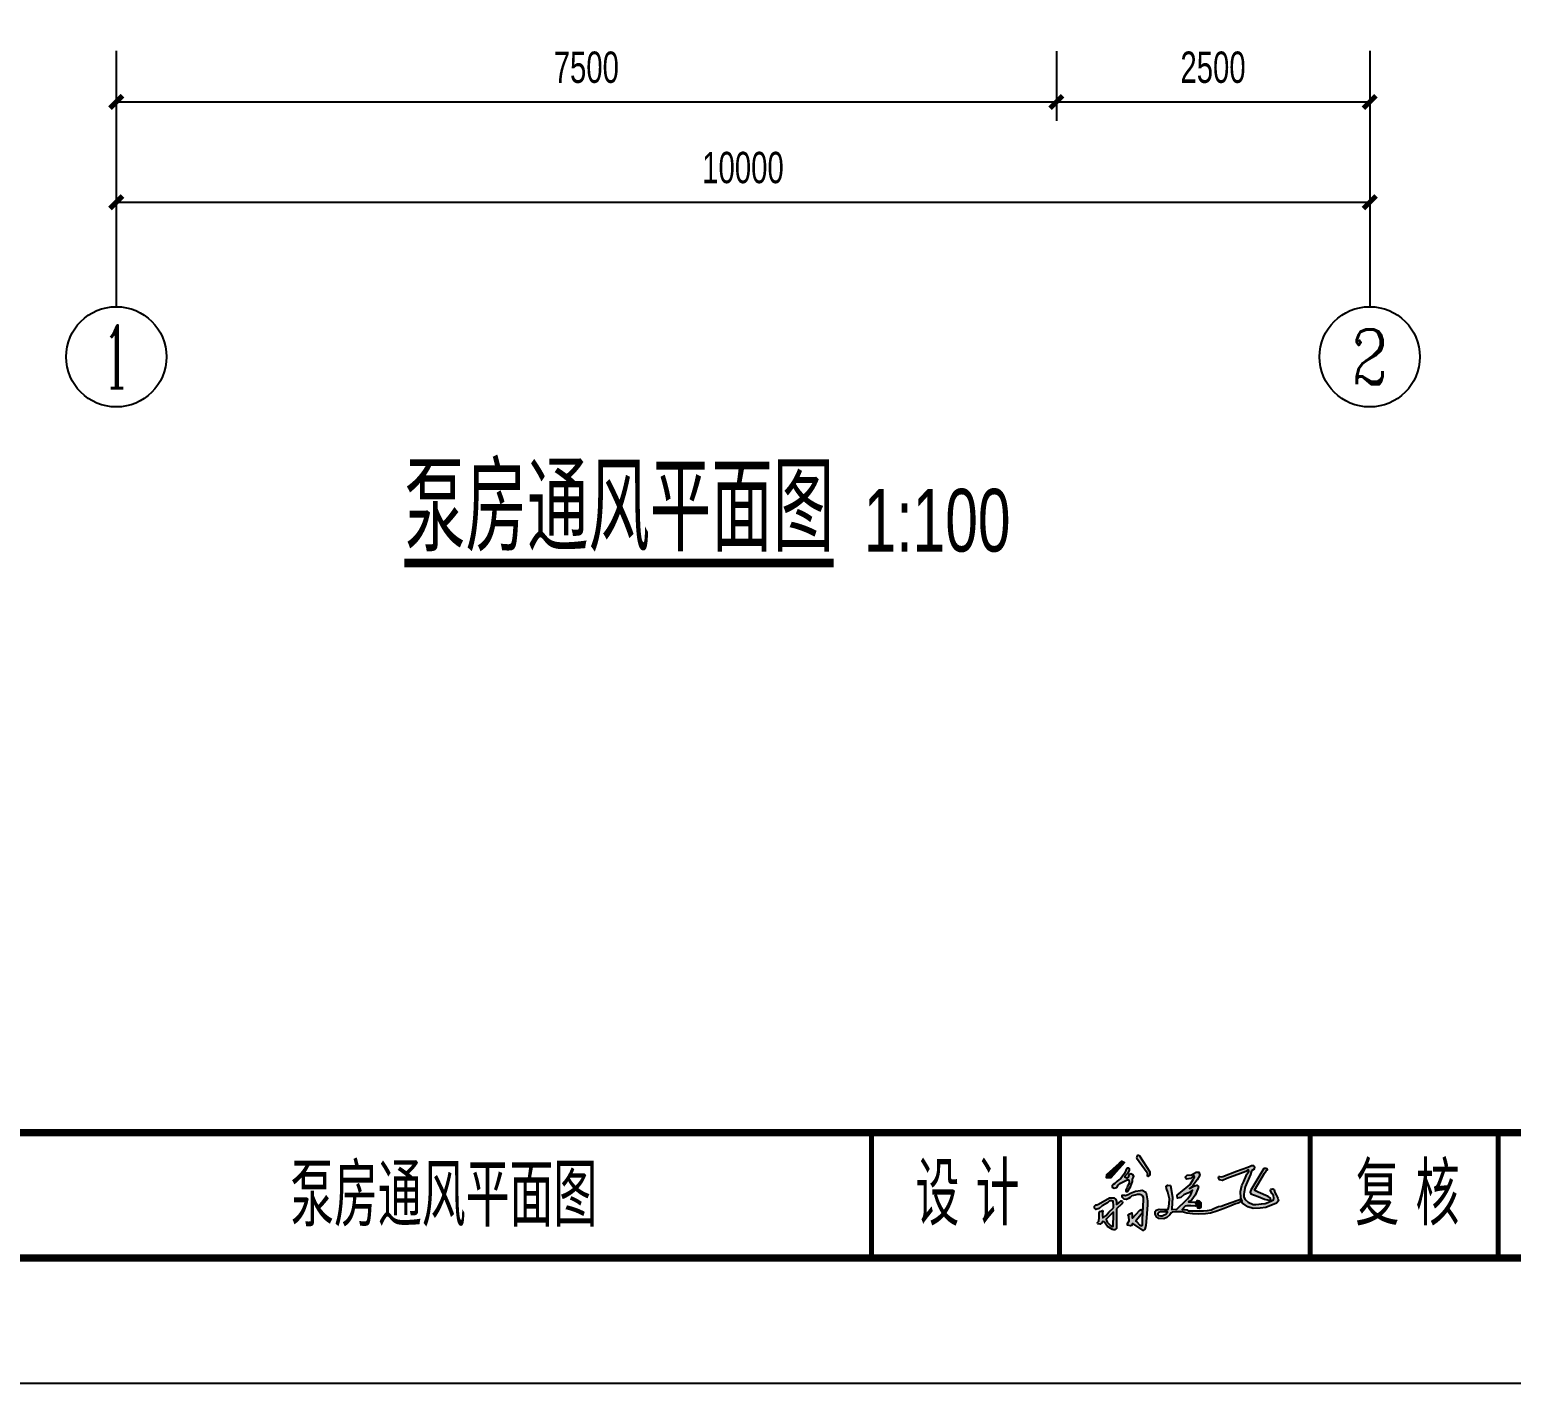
# Model space of a CAD drawing. Extents: x 141823 to 183823, y -39186 to 56515.
# Drawn here: x 158607 to 170428, y -39186 to -28389 of the extents above; entities that cross this region are included whole.
import ezdxf
from ezdxf.enums import TextEntityAlignment as Align

# ---------------------------------------------------------------- set-up
doc = ezdxf.new("R2010")
doc.units = 0
doc.header["$LTSCALE"] = 1000
doc.header["$MEASUREMENT"] = 0
for name, color, linetype in [('AXIS', 3, 'Continuous'), ('AXIS_TEXT', 7, 'Continuous'), ('HIDE_B', 7, 'Continuous'), ('图框', 7, 'Continuous'), ('描手写字', 7, 'Continuous')]:
    doc.layers.add(name, color=color, linetype=linetype)
doc.layers.add('DIM_SYMB', color=3, linetype='Continuous', lineweight=15)
doc.layers.add('PUB_TEXT', color=7, linetype='Continuous', lineweight=15)
doc.styles.add('_TCH_AXIS', font='COMPLEX', dxfattribs={"bigfont": 'GBCBIG'})
doc.styles.add('COMPLEX', font='COMPLEX')
doc.styles.add('DIM_FONT', font='hztxt_e.shx', dxfattribs={"width": 0.7, "bigfont": 'hztxt.shx'})
doc.styles.get("Standard").update_dxf_attribs({"font": 'hztxt_e.shx', "width": 0.7, "bigfont": 'hztxt.shx'})
doc.dimstyles.new('DIMN50', dxfattribs={"dimtxt": 250, "dimasz": 100, "dimexe": 150, "dimexo": 150, "dimgap": 150, "dimtad": 1, "dimdec": 0, "dimzin": 0, "dimdsep": 46, "dimtxsty": 'DIM_FONT', "dimblk": 'ARCHTICK', "dimcen": 0.09, "dimclrt": 7, "dimazin": 2, "dimtfac": 1, "dimtdec": 0, "dimtix": 1, "dimtmove": 2, "dimatfit": 3, "dimldrblk": 'ARCHTICK', "dimfxl": 0, "dimtolj": 1, "dimtzin": 0, "dimarcsym": 0})

# ---------------------------------------------------------------- blocks, each defined once
blk = doc.blocks.new('A$C0E255764')
for points in [[(116.7, 128.3), (117.7, 125.2), (116.8, 122.6), (116.8, 121.1), (119.5, 120.1), (121.6, 121), (124, 123.3), (124, 129.2), (100.8, 164.7), (98.1, 165.9), (96, 165.9), (95.2, 165.2), (94.3, 163.7), (93.7, 161.4)], [(27.6, 123.9), (26.6, 117.1), (31.5, 117.1), (36.7, 117.1), (66.6, 151), (61.1, 153.4), (55.9, 149.5)], [(54.6, 112.2), (50.1, 108.5), (45.2, 104.2), (42, 101.8), (39.7, 99.6), (39.7, 96.3), (43.9, 93.7), (50.1, 95), (52.8, 100.3), (58.2, 104.7), (65.3, 109), (72.4, 112.5), (76.1, 112.5), (77.3, 109.5), (77.3, 103.9), (73.6, 98.5), (72.5, 95.6), (71, 92.7), (70.1, 90.9), (70.1, 89), (70.1, 87.6), (71.1, 86.7), (73.7, 86.7), (80.1, 96.5), (84.4, 108.8), (84.4, 113.8), (86.2, 117.1), (87.8, 120.1), (85.5, 123.6), (81, 126), (76.2, 123.1), (74.6, 118.4), (72.3, 115.9), (67.9, 117.9), (70.1, 122.6), (75.1, 128), (77.7, 133), (77.7, 136.5), (76.3, 138.5), (73.5, 138.5), (72.2, 137.9), (67, 126.3), (62.7, 120.7), (58.5, 115.4)], [(334.5, 97), (345.9, 124.1), (348.5, 132), (353.8, 136.3), (354.7, 141.4), (352.9, 144.2), (351.4, 144.2), (348.1, 144.3), (345, 142.9), (340, 140.7), (315.2, 131.3), (285, 119.9), (280.8, 118.8), (277.5, 119.9), (275.7, 120), (275.2, 116.8), (277.1, 112.2), (283.9, 111.2), (293.6, 115.6), (323.6, 126.5), (336, 131.1), (341.8, 134.3), (342.3, 131.1), (338.2, 124.6), (331.6, 108.5), (327.2, 100), (324.1, 86.7), (324.8, 72.6), (328.5, 60.8), (339.8, 52.8), (351.9, 48.7), (367.6, 49.5), (380, 50.9), (403.8, 60.4), (407.9, 65.9), (406.4, 71.9), (403.1, 78.8), (400, 84.6), (398.5, 91), (395.2, 92.4), (390.9, 91.5), (390.5, 88), (394.3, 81.7), (396.7, 77.7), (398.1, 71.4), (396.9, 68.3), (394, 66.6), (384.3, 62.3), (378.3, 59.8), (370.7, 59.3), (364.3, 58.1), (358, 57.4), (351.9, 57.6), (340.9, 63.1), (334.2, 69), (331.4, 74.2), (331.3, 80.6), (332.1, 84.7)], [(376.9, 127.3), (380.5, 132.5), (383.8, 134.5), (382.5, 136.9), (379.7, 137.8), (375.3, 137.2), (346.9, 89.3), (345.6, 84.9), (347.1, 81.5), (363.1, 75.4), (376.8, 69.6), (386.8, 67), (391.2, 66.9), (390.5, 71.4), (385, 75.4), (362.9, 85), (355.3, 88.4), (355, 89.8)], [(117.5, 56.6), (117.5, 65.7), (115.5, 79.3), (113.9, 85.2), (106.2, 89.4), (102, 88.8), (91.2, 87.2), (79.9, 82.9), (74.6, 80.1), (70.3, 78.1), (68.9, 77.5), (66.5, 78.1), (63.7, 78.7), (61.4, 78.7), (61.8, 74.2), (65.9, 69.5), (71.3, 68.8), (75.8, 70.8), (79.7, 73.3), (82.9, 76.6), (90.2, 78.1), (95.4, 80.2), (100.7, 80.2), (105.3, 78.7), (106.7, 76.6), (108.9, 73.3), (108.9, 69), (106.5, 23.5), (106.9, 11.7), (105, 10.4), (102.9, 11.4), (100.1, 12.7), (93.9, 19.1), (91.7, 20.9), (93.2, 22.8), (106.5, 39.2), (106.3, 43.5), (103.8, 46.6), (100.5, 45.4), (84.7, 27.1), (83.6, 28.2), (83.6, 32.8), (83.1, 39.2), (78.4, 37), (75.2, 35.1), (76.2, 30.9), (77.4, 21.3), (73.1, 15.9), (73.2, 11.7), (79.8, 10.1), (82.7, 11.3), (83.4, 12.8), (85.6, 15.5), (107.9, 0), (111.5, 3.2), (113.9, 11.5), (115.5, 28.2)], [(227.8, 53.1), (228.8, 50.1), (232.4, 49.6), (236.6, 51.5), (236.7, 55.3), (237, 58.1), (236.8, 61.1), (235.4, 62.9), (232.7, 65), (229.7, 65.7), (226.8, 65.7), (226.7, 63.7)]]:
    blk.add_hatch(color=256).paths.add_polyline_path(points)
h = blk.add_hatch(color=256)
h.paths.add_polyline_path([(188.1, 52.9), (183, 47.5), (171.7, 46.4), (171.7, 48.5), (172.4, 60), (173.4, 73.6), (168.5, 100), (162.9, 100.6), (159.3, 98.1), (159.8, 93.3), (162.6, 85.1), (165.3, 76.2), (166.3, 70.1), (166, 58.9), (165.1, 54), (163.7, 47.1), (161, 46.8), (155.2, 46.9), (143.4, 47.1), (136.7, 45.5), (134.6, 42.5), (135.1, 36), (137.6, 30.1), (143.2, 27), (153.8, 26.3), (160.3, 29), (167.1, 34.6), (170.4, 39.6), (172.2, 40.8), (179.5, 41.6), (185.1, 41.4), (189.4, 41.2), (194.8, 41.1), (204.6, 38.7), (218.2, 36.8), (231.7, 36.4), (246.4, 36.8), (257.2, 38.7), (271.3, 42.8), (287.4, 48.8), (302.1, 54.8), (313.1, 59.3), (318.7, 61), (326.7, 65.4), (325.7, 69.1), (322.5, 68.9), (318.1, 67.5), (290.9, 57.8), (280.7, 54.1), (275.4, 53.5), (271.3, 51.8), (264.8, 49), (259.1, 46), (250.8, 44.3), (242.2, 43.9), (230.4, 44), (218.6, 43.9), (207.7, 44), (204.9, 45.6), (194.7, 46.8), (196.5, 48.7), (197.9, 50.3), (201.4, 54), (204.8, 54.4), (214.1, 54.4), (223.8, 53.7), (225.9, 58), (224.9, 61), (223.8, 62.9), (221.9, 63), (209, 63.5), (211.3, 65.1), (216, 68.4), (219.5, 73.4), (223.6, 78.3), (229.3, 92.4), (231, 97.8), (227.4, 100.9), (222.4, 99.4), (219, 97.5), (211.1, 93.5), (218, 99), (221.1, 103.3), (228, 112.6), (233.5, 122.5), (231.4, 129.1), (225.3, 129.1), (215.4, 123.4), (205.8, 122.8), (201, 118.6), (204, 114.1), (213.9, 115.3), (220.8, 121.9), (222, 118.3), (218.7, 113.2), (212.6, 101.8), (203.7, 94.6), (183.3, 78.1), (183.9, 71.5), (191.7, 73.3), (198.6, 79), (208.8, 83.8), (217.8, 89.8), (213.6, 79.6), (206.1, 70.6), (198.6, 62.5)])
h.paths.add_polyline_path([(161, 41.9), (161.4, 39), (158.1, 35.7), (153.1, 33.2), (150.2, 31.7), (147.1, 31.5), (143.5, 32.4), (141.3, 34.2), (141, 37.6), (143.2, 41), (146.7, 42.2), (153.6, 42.3)], flags=16)
h = blk.add_hatch(color=256)
h.paths.add_polyline_path([(49.4, 47.9), (61.1, 59.5), (62.5, 62.2), (62, 65.1), (59.1, 65.6), (49.4, 56.6), (49.4, 64.4), (47.3, 69.1), (42.9, 72.3), (37.6, 72.3), (33.4, 72.3), (9.3, 58.2), (5.8, 56.6), (3.4, 56.6), (0, 54.2), (0.3, 49.8), (3.2, 46.8), (10.3, 48.5), (17.6, 54.6), (29.2, 61.2), (33.5, 65.8), (38.5, 65.8), (41.9, 64.9), (41.9, 62.6), (42.1, 57.3), (42.2, 50), (32.1, 40.7), (26.4, 33.6), (18.7, 27.9), (18.1, 32.8), (18.4, 38.5), (18.9, 43.9), (17.9, 44.3), (15.4, 43.2), (11.4, 41.9), (10.9, 38.5), (10.8, 28.6), (9.7, 21), (6.9, 17.6), (7.9, 14.6), (13, 13.8), (17.1, 17.5), (18.8, 20.1), (21.8, 19.1), (28.8, 9), (40.3, 2.6), (43.4, 1.5), (45.5, 1.9), (46.8, 2.6), (48, 3.5), (49.4, 4.3), (49.4, 7.9), (49.4, 23.2), (49.4, 47.3)])
h.paths.add_polyline_path([(42.4, 41.1), (42.5, 39.3), (42.7, 35.7), (41.8, 9.9), (40, 9.2), (34.8, 11.9), (28.4, 18.3), (26.9, 22.6), (26.2, 25)], flags=16)
for points in [[(93.7, 161.4), (116.7, 128.3), (117.7, 125.2), (116.8, 122.6), (116.8, 121.1), (119.5, 120.1), (121.6, 121), (124, 123.3), (124, 129.2), (100.8, 164.7), (98.1, 165.9), (96, 165.9), (95.2, 165.2), (94.3, 163.7), (93.7, 161.4)], [(55.9, 149.5), (61.1, 153.4), (66.6, 151), (36.7, 117.1), (31.5, 117.1), (26.6, 117.1), (27.6, 123.9), (55.9, 149.5)], [(72.2, 137.9), (67, 126.3), (62.7, 120.7), (58.5, 115.4), (54.6, 112.2), (50.1, 108.5)], [(72.5, 95.6), (71, 92.7), (70.1, 90.9), (70.1, 89), (70.1, 87.6), (71.1, 86.7), (73.7, 86.7), (80.1, 96.5), (84.4, 108.8), (84.4, 113.8), (86.2, 117.1), (87.8, 120.1), (85.5, 123.6), (81, 126), (76.2, 123.1), (74.6, 118.4), (72.3, 115.9), (67.9, 117.9), (70.1, 122.6), (75.1, 128), (77.7, 133), (77.7, 136.5), (76.3, 138.5), (73.5, 138.5), (72.2, 137.9)], [(277.5, 119.9), (280.8, 118.8), (285, 119.9), (315.2, 131.3), (340, 140.7), (345, 142.9), (348.1, 144.3), (351.4, 144.2), (352.9, 144.2), (354.7, 141.4), (353.8, 136.3), (348.5, 132), (345.9, 124.1), (334.5, 97), (332.1, 84.7), (331.3, 80.6), (331.4, 74.2), (334.2, 69), (340.9, 63.1), (351.9, 57.6), (358, 57.4), (364.3, 58.1), (370.7, 59.3), (378.3, 59.8), (384.3, 62.3), (394, 66.6), (396.9, 68.3), (398.1, 71.4), (396.7, 77.7), (394.3, 81.7), (390.5, 88), (390.9, 91.5), (395.2, 92.4), (398.5, 91), (400, 84.6), (403.1, 78.8), (406.4, 71.9), (407.9, 65.9), (403.8, 60.4), (380, 50.9), (367.6, 49.5), (351.9, 48.7), (339.8, 52.8), (328.5, 60.8), (324.8, 72.6), (324.1, 86.7), (327.2, 100), (331.6, 108.5), (338.2, 124.6), (342.3, 131.1), (341.8, 134.3), (336, 131.1), (323.6, 126.5), (293.6, 115.6), (283.9, 111.2), (277.1, 112.2), (275.2, 116.8), (275.7, 120), (277.5, 119.9)], [(375.3, 137.2), (346.9, 89.3), (345.6, 84.9), (347.1, 81.5), (363.1, 75.4), (376.8, 69.6), (386.8, 67), (391.2, 66.9), (390.5, 71.4), (385, 75.4), (362.9, 85), (355.3, 88.4), (355, 89.8), (376.9, 127.3), (380.5, 132.5), (383.8, 134.5), (382.5, 136.9), (379.7, 137.8), (375.3, 137.2)], [(50.1, 108.5), (45.2, 104.2), (42, 101.8), (39.7, 99.6), (39.7, 96.3), (43.9, 93.7), (50.1, 95), (52.8, 100.3), (58.2, 104.7), (65.3, 109), (72.4, 112.5), (76.1, 112.5), (77.3, 109.5), (77.3, 103.9), (73.6, 98.5), (72.5, 95.6)], [(159.3, 98.1), (162.9, 100.6), (168.5, 100), (173.4, 73.6), (172.4, 60), (171.7, 48.5), (171.7, 48.5), (171.7, 46.4), (183, 47.5), (188.1, 52.9), (198.6, 62.5), (206.1, 70.6), (213.6, 79.6), (217.8, 89.8), (217.8, 89.8), (208.8, 83.8), (198.6, 79), (191.7, 73.3), (183.9, 71.5), (183.3, 78.1), (203.7, 94.6), (212.6, 101.8), (218.7, 113.2), (222, 118.3), (220.8, 121.9), (213.9, 115.3), (204, 114.1), (201, 118.6), (205.8, 122.8), (215.4, 123.4), (225.3, 129.1), (231.4, 129.1), (233.5, 122.5), (228, 112.6), (221.1, 103.3), (218, 99), (211.1, 93.5), (219, 97.5), (222.4, 99.4), (227.4, 100.9), (231, 97.8), (229.3, 92.4), (223.6, 78.3), (219.5, 73.4), (216, 68.4), (211.3, 65.1), (209, 63.5), (221.9, 63), (223.8, 62.9), (224.9, 61), (225.9, 58), (223.8, 53.7), (214.1, 54.4), (204.8, 54.4), (201.4, 54), (197.9, 50.3), (196.5, 48.7), (194.7, 46.8), (204.9, 45.6), (207.7, 44), (218.6, 43.9), (230.4, 44), (242.2, 43.9), (250.8, 44.3), (259.1, 46), (264.8, 49), (271.3, 51.8), (275.4, 53.5), (280.7, 54.1), (290.9, 57.8), (318.1, 67.5), (322.5, 68.9), (325.7, 69.1), (326.7, 65.4), (318.7, 61), (313.1, 59.3), (302.1, 54.8), (287.4, 48.8), (271.3, 42.8), (257.2, 38.7), (246.4, 36.8), (231.7, 36.4), (218.2, 36.8), (204.6, 38.7), (194.8, 41.1), (189.4, 41.2), (185.1, 41.4)], [(0, 54.2), (3.4, 56.6), (5.8, 56.6), (9.3, 58.2), (33.4, 72.3), (37.6, 72.3), (42.9, 72.3), (47.3, 69.1), (49.4, 64.4), (49.4, 56.6)], [(42.2, 50), (42.1, 57.3), (41.9, 62.6), (41.9, 64.9), (38.5, 65.8), (33.5, 65.8), (29.2, 61.2), (17.6, 54.6), (10.3, 48.5), (3.2, 46.8), (0.3, 49.8), (0, 54.2)], [(83.4, 12.8), (82.7, 11.3), (79.8, 10.1), (73.2, 11.7), (73.1, 15.9), (77.4, 21.3), (76.2, 30.9), (75.2, 35.1), (78.4, 37), (83.1, 39.2), (83.6, 32.8), (83.6, 28.2), (84.7, 27.1), (100.5, 45.4), (103.8, 46.6), (106.3, 43.5), (106.5, 39.2), (93.2, 22.8), (91.7, 20.9), (93.9, 19.1), (100.1, 12.7), (102.9, 11.4), (105, 10.4), (106.9, 11.7), (106.5, 23.5), (108.9, 69), (108.9, 73.3), (106.7, 76.6), (105.3, 78.7), (100.7, 80.2), (95.4, 80.2), (90.2, 78.1), (82.9, 76.6), (79.7, 73.3), (75.8, 70.8), (71.3, 68.8), (65.9, 69.5), (61.8, 74.2), (61.4, 78.7), (63.7, 78.7)], [(63.7, 78.7), (66.5, 78.1), (68.9, 77.5), (70.3, 78.1), (74.6, 80.1), (79.9, 82.9), (91.2, 87.2), (102, 88.8), (106.2, 89.4), (113.9, 85.2), (115.5, 79.3), (117.5, 65.7), (117.5, 56.6), (115.5, 28.2), (113.9, 11.5), (111.5, 3.2), (107.9, 0), (85.6, 15.5), (83.4, 12.8)], [(165.1, 54), (166, 58.9), (166.3, 70.1), (165.3, 76.2), (162.6, 85.1), (159.8, 93.3), (159.3, 98.1)], [(21.8, 19.1), (18.8, 20.1), (17.1, 17.5), (13, 13.8), (7.9, 14.6), (6.9, 17.6), (9.7, 21), (10.8, 28.6), (10.9, 38.5), (11.4, 41.9), (15.4, 43.2), (17.9, 44.3), (18.9, 43.9), (18.4, 38.5), (18.1, 32.8), (18.7, 27.9), (26.4, 33.6), (32.1, 40.7), (42.2, 50)], [(49.4, 47.9), (49.4, 47.3), (49.4, 23.2), (49.4, 7.9), (49.4, 4.3), (48, 3.5)], [(49.4, 56.6), (59.1, 65.6), (62, 65.1), (62.5, 62.2), (61.1, 59.5), (49.4, 47.9)], [(185.1, 41.4), (179.5, 41.6), (172.2, 40.8), (170.4, 39.6), (167.1, 34.6), (160.3, 29), (153.8, 26.3), (143.2, 27), (137.6, 30.1), (135.1, 36), (134.6, 42.5), (136.7, 45.5), (143.4, 47.1), (155.2, 46.9), (161, 46.8), (163.7, 47.1), (165.1, 54)], [(141, 37.6), (143.2, 41), (146.7, 42.2), (153.6, 42.3), (161, 41.9), (161.4, 39), (158.1, 35.7), (153.1, 33.2), (150.2, 31.7), (147.1, 31.5), (143.5, 32.4), (141.3, 34.2), (141, 37.6)], [(226.7, 63.7), (227.8, 53.1), (228.8, 50.1), (232.4, 49.6), (236.6, 51.5), (236.7, 55.3), (237, 58.1), (236.8, 61.1), (235.4, 62.9), (232.7, 65), (229.7, 65.7), (226.8, 65.7), (226.7, 63.7)], [(48, 3.5), (46.8, 2.6), (45.5, 1.9), (43.4, 1.5), (40.3, 2.6), (28.8, 9), (21.8, 19.1)]]:
    blk.add_lwpolyline(points)
blk.add_lwpolyline([(42.4, 41.1), (26.2, 25), (26.9, 22.6), (28.4, 18.3), (34.8, 11.9), (40, 9.2), (41.8, 9.9), (42.7, 35.7), (42.5, 39.3), (42.4, 41.1)], close=True)
blk = doc.blocks.new('_ArchTick')
at = {"color": 0, "linetype": 'ByBlock', "const_width": 0.4}
blk.add_lwpolyline([(-0.5, -0.5), (0.5, 0.5)], dxfattribs=at)
blk = doc.blocks.new('*D110')
at = {"layer": 'AXIS', "color": 0, "lineweight": -2}
for p, q in [((159298, -28559), (159298, -29115)), ((166798, -28559), (166798, -29115)), ((159298, -28965), (166798, -28965))]:
    blk.add_line(p, q, dxfattribs=at)
at = {"layer": 'Defpoints', "color": 0}
for p in [(159298, -28409), (166798, -28409), (166798, -28965)]:
    blk.add_point(p, dxfattribs=at)
at = {"layer": 'AXIS', "color": 0, "lineweight": -2, "xscale": 100, "yscale": 100, "zscale": 100, "rotation": 180}
blk.add_blockref('_ArchTick', (159298, -28965), dxfattribs=at)
at = {"layer": 'AXIS', "color": 0, "lineweight": -2, "xscale": 100, "yscale": 100, "zscale": 100}
blk.add_blockref('_ArchTick', (166798, -28965), dxfattribs=at)
at = {"layer": 'AXIS', "color": 7, "insert": (163048, -28690), "char_height": 250, "attachment_point": 5, "style": 'DIM_FONT'}
blk.add_mtext('\\A1;7500', dxfattribs=at)
blk = doc.blocks.new('*D111')
at = {"layer": 'AXIS', "color": 0, "lineweight": -2}
for p, q in [((166798, -28559), (166798, -29115)), ((169298, -28559), (169298, -29115)), ((166798, -28965), (169298, -28965))]:
    blk.add_line(p, q, dxfattribs=at)
at = {"layer": 'Defpoints', "color": 0}
for p in [(166798, -28409), (169298, -28409), (169298, -28965)]:
    blk.add_point(p, dxfattribs=at)
at = {"layer": 'AXIS', "color": 0, "lineweight": -2, "xscale": 100, "yscale": 100, "zscale": 100, "rotation": 180}
blk.add_blockref('_ArchTick', (166798, -28965), dxfattribs=at)
at = {"layer": 'AXIS', "color": 0, "lineweight": -2, "xscale": 100, "yscale": 100, "zscale": 100}
blk.add_blockref('_ArchTick', (169298, -28965), dxfattribs=at)
at = {"layer": 'AXIS', "color": 7, "insert": (168048, -28690), "char_height": 250, "attachment_point": 5, "style": 'DIM_FONT'}
blk.add_mtext('\\A1;2500', dxfattribs=at)
blk = doc.blocks.new('*D112')
at = {"layer": 'AXIS', "color": 0, "lineweight": -2}
for p, q in [((159298, -28709), (159298, -29915)), ((169298, -28709), (169298, -29915)), ((159298, -29765), (169298, -29765))]:
    blk.add_line(p, q, dxfattribs=at)
at = {"layer": 'Defpoints', "color": 0}
for p in [(159298, -28559), (169298, -28559), (169298, -29765)]:
    blk.add_point(p, dxfattribs=at)
at = {"layer": 'AXIS', "color": 0, "lineweight": -2, "xscale": 100, "yscale": 100, "zscale": 100, "rotation": 180}
blk.add_blockref('_ArchTick', (159298, -29765), dxfattribs=at)
at = {"layer": 'AXIS', "color": 0, "lineweight": -2, "xscale": 100, "yscale": 100, "zscale": 100}
blk.add_blockref('_ArchTick', (169298, -29765), dxfattribs=at)
at = {"layer": 'AXIS', "color": 7, "insert": (164298, -29490), "char_height": 250, "attachment_point": 5, "style": 'DIM_FONT'}
blk.add_mtext('\\A1;10000', dxfattribs=at)
blk = doc.blocks.new('_AXISO')
blk.add_circle((0, 0), 0.5)
at = {"layer": 'AXIS_TEXT', "style": 'COMPLEX', "width": 1.041667}
blk.add_attdef('A', text='', height=0.56, dxfattribs=at).set_placement((-0.25, -0.28), (0.25, -0.28), align=Align.FIT)

msp = doc.modelspace()

# ---------------------------------------------------------------- linework, layer by layer
at = {"layer": 'AXIS'}
for p, q in [((159298.2, -28558.6), (159298.2, -30598.2)), ((169298.2, -28558.6), (169298.2, -30598.2))]:
    msp.add_line(p, q, dxfattribs=at)
at = {"layer": 'DIM_SYMB', "const_width": 70}
msp.add_lwpolyline([(161595.1, -32642.8), (165021.3, -32642.8)], dxfattribs=at)
at = {"layer": 'HIDE_B', "flags": 128}
msp.add_lwpolyline([(144823.3, -37186.1), (144823.3, -37186.1), (144823.3, -37186.1), (144823.3, -10486.1), (144823.3, -10486.1), (144823.3, -10486.1), (182823.3, -10486.1), (182823.3, -10486.1), (182823.3, -10486.1), (182823.3, -10486.1), (182823.3, -10486.1), (182823.3, -10486.1), (182823.3, -37186.1), (182823.3, -37186.1), (144823.3, -37186.1)], close=True, dxfattribs=at)
at = {"layer": '图框', "linetype": 'Continuous'}
msp.add_lwpolyline([(141823.3, -9486.1), (183823.3, -9486.1), (183823.3, -39186.1), (141823.3, -39186.1)], close=True, dxfattribs=at)
at = {"layer": '图框', "linetype": 'Continuous', "const_width": 60}
for points in [[(182823.3, -10486.1), (144823.3, -10486.1), (144823.3, -38186.1), (182823.3, -38186.1), (182823.3, -10486.1)], [(144823.3, -37186.1), (182823.3, -37186.1)]]:
    msp.add_lwpolyline(points, dxfattribs=at)
at = {"layer": '图框', "const_width": 40}
for points in [[(165323.3, -38186.1), (165323.3, -37186.1)], [(166823.3, -38186.1), (166823.3, -37186.1)], [(168823.3, -38186.1), (168823.3, -37186.1)], [(170323.3, -38186.1), (170323.3, -37186.1)]]:
    msp.add_lwpolyline(points, dxfattribs=at)

# ---------------------------------------------------------------- block references
at = {"layer": 'AXIS'}
ref = msp.add_blockref('_AXISO', (159298.2, -30998.2), dxfattribs=dict(at, xscale=800, yscale=800, zscale=800))
ref.add_attrib('A', '1', dxfattribs={"layer": 'AXIS_TEXT', "height": 499.7, "style": '_TCH_AXIS'}).set_placement((159191.2, -31248.1), (159405.3, -31248.1), align=Align.FIT)
ref = msp.add_blockref('_AXISO', (169298.2, -30998.2), dxfattribs=dict(at, xscale=800, yscale=800, zscale=800))
ref.add_attrib('A', '2', dxfattribs={"layer": 'AXIS_TEXT', "height": 438.4, "style": '_TCH_AXIS'}).set_placement((169152.1, -31217.4), (169444.4, -31217.4), align=Align.FIT)
at = {"layer": '描手写字', "xscale": 3.600000000093132, "yscale": 3.600000000093132, "zscale": 3.600000000093132}
msp.add_blockref('A$C0E255764', (167101.3, -37967.2), dxfattribs=at)

# ---------------------------------------------------------------- texts
at = {"layer": 'PUB_TEXT', "width": 0.7}
for s, height, p in [('泵房通风平面图', 700, (161595.1, -32551.6)), ('1:100', 500, (165261.2, -32551.6))]:
    msp.add_text(s, height=height, dxfattribs=at).set_placement(p)
at = {"layer": '图框', "width": 0.7}
for s, p in [('设 计', (166089.5, -37676.6)), ('复 核', (169599, -37676.6))]:
    msp.add_text(s, height=500, dxfattribs=at).set_placement(p, align=Align.MIDDLE_CENTER)
msp.add_attdef('泵房通风平面图', text='图 纸 名 称', height=500, dxfattribs=at).set_placement((161910.6, -37686.1), align=Align.MIDDLE_CENTER)

# ---------------------------------------------------------------- dimensions: what is measured, and where the dimension line sits
at = {"layer": 'AXIS'}
for p1, p2, distance, picture, middle in [((159298.2, -28408.6), (166798.2, -28408.6), -556.7, '*D110', (163048.2, -28690.3)), ((166798.2, -28408.6), (169298.2, -28408.6), -556.7, '*D111', (168048.2, -28690.3)), ((159298.2, -28558.6), (169298.2, -28558.6), -1206.7, '*D112', (164298.2, -29490.3))]:
    dim = msp.add_aligned_dim(p1=p1, p2=p2, distance=distance, dimstyle='DIMN50', dxfattribs=at)
    dim.commit()
    dim.dimension.update_dxf_attribs({"geometry": picture, "text_midpoint": middle})

doc.saveas('drawing.dxf')
